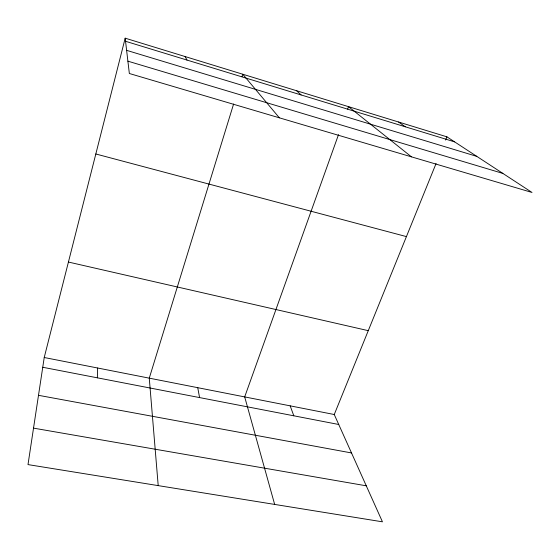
<?xml version="1.0" encoding="UTF-8"?>
<svg xmlns="http://www.w3.org/2000/svg" width="560" height="560" viewBox="0 0 560 560"><rect width="100%" height="100%" fill="white"/><g stroke="black" fill="none" stroke-linecap="round" stroke-linejoin="round"><path stroke-width="0.84" d="M97.356 377.825L97.643 368.011M125.181 38.178L129.346 73.5L532 192.458L446.901 136.829L125.181 38.178L44.226 357.511L28 464.597L382.445 521.822L334.257 414.512L436.065 163.541M233.604 104.006L149.268 378.154L158.207 485.618M242.004 76.713L242.767 74.235L279.356 117.817M338.506 134.645L244.685 396.907L274.659 504.42M347.634 109.13L348.523 106.659L411.453 156.842M445.585 140.063L446.901 136.829M33.523 428.134L366.282 485.814M38.493 395.318L351.519 452.949M42.749 367.269L338.737 424.487M44.226 357.511L334.257 414.512M68.425 262.052L368.27 330.666M95.823 153.979L406.427 236.607M127.89 61.166L502.866 173.411M126.616 50.344L476.791 156.366M125.552 41.286L454.594 141.855M398.58 122.01L405.293 126.791M296.618 90.748L301.112 94.948M185.136 56.56L186.998 60.067M290.171 405.846L293.818 415.8M197.743 387.681L199.57 397.579"/></g></svg>
